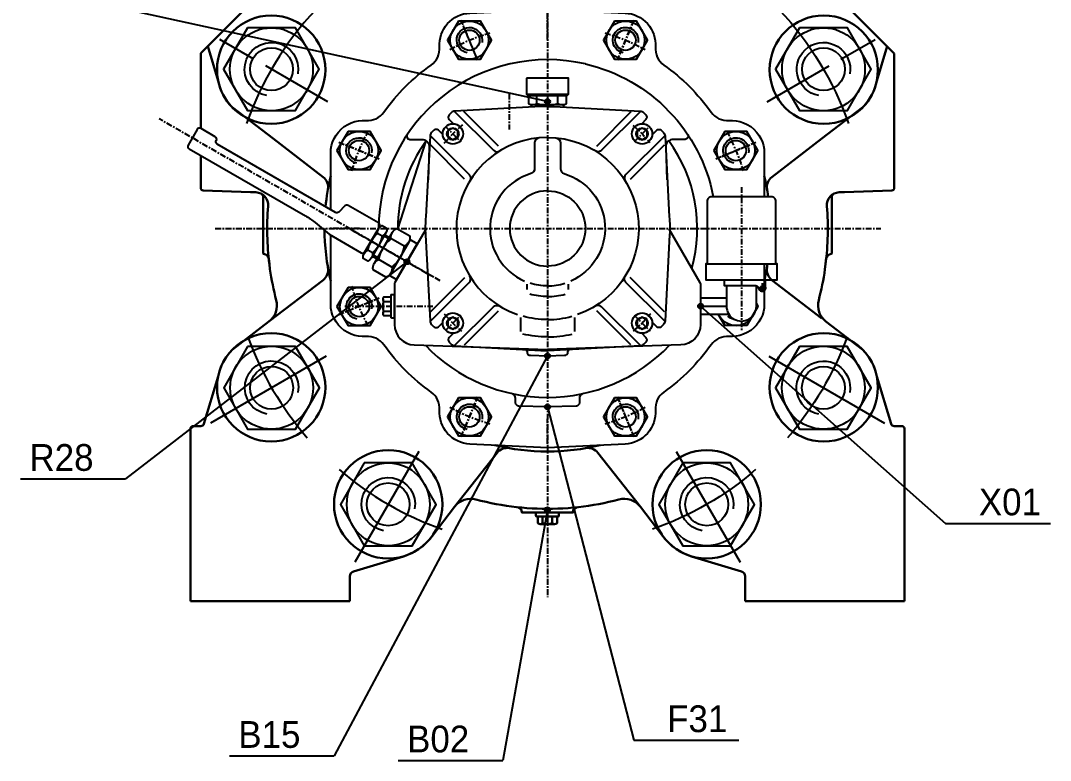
# Model space of a CAD drawing. Header units: millimetres. Extents: x 1235 to 3468, y -658 to 307.
# Drawn here: x 1538.1 to 1605.4, y -250.6 to -202.2 of the extents above; entities that cross this region are included whole.
import ezdxf
from ezdxf.enums import TextEntityAlignment as Align

# ---------------------------------------------------------------- set-up
doc = ezdxf.new("R2010")
doc.units = ezdxf.units.MM
for name, pattern in [('AM_ISO09W050', [22.5, 12, -1.5, 3, -1.5, 3, -1.5]), ('CENTRE', [1.125, 0.75, -0.125, 0.125, -0.125]), ('LDM', [0]), ('SOLID_MEDIUM', [0]), ('SOLID_THICK', [0]), ('SOLID_THIN', [0])]:
    doc.linetypes.add(name, pattern=pattern)
doc.layers.get('0').update_dxf_attribs({"color": 255, "lineweight": 30})
for name, color, linetype in [('11', 3, 'Continuous'), ('4', 7, 'Continuous'), ('810', 7, 'Continuous')]:
    doc.layers.add(name, color=color, linetype=linetype)
for name, color, linetype, lineweight in [('AM_0', 7, 'Continuous', 30), ('AM_5', 90, 'Continuous', 20), ('AM_7', 4, 'AM_ISO09W050', 25)]:
    doc.layers.add(name, color=color, linetype=linetype, lineweight=lineweight)
doc.styles.add('TDM', font='medtext', dxfattribs={"width": 0.975})

# ---------------------------------------------------------------- blocks, each defined once
blk = doc.blocks.new('MEDCLUMP_SET_10072_')
at = {"layer": '11', "color": 7, "linetype": 'SOLID_THICK'}
blk.add_lwpolyline([(696.07, 478.31, 0.414171), (696.56, 478.44), (698.45, 481.71, 0.414208), (698.32, 482.21), (694.35, 484.5, 0.339417), (693.92, 484.44), (693.12, 483.64, -0.339454), (692.69, 483.59), (677.25, 492.5, -0.41428), (677.11, 492.99), (677.12, 493, 0.414207), (676.99, 493.5), (675.12, 494.58, 0.414293), (674.63, 494.44), (673.45, 492.41, 0.414205), (673.58, 491.92), (688.76, 483.15, -0.042932), (690.03, 482.27), (691.86, 480.74)], format="xyb", close=True, dxfattribs=at)
blk = doc.blocks.new('MEDCLUMP_SET_10074_')
at = {"layer": '11', "color": 172, "linetype": 'CENTRE'}
blk.add_line((694.6, 481.44), (705.44, 475.18), dxfattribs=at)
at = {"layer": '11', "color": 7, "linetype": 'SOLID_THICK'}
for p, q in [((700.1, 480.97), (697.76, 476.92)), ((702.28, 479.71), (699.94, 475.66)), ((701.67, 479.19), (699.96, 480.17)), ((700.09, 476.45), (698.38, 477.44))]:
    blk.add_line(p, q, dxfattribs=at)
blk.add_lwpolyline([(702.42, 480.53, -0.366705), (701.67, 479.19, -0.188267), (700.09, 476.45, -0.366731), (699.3, 475.13), (697.62, 476.1, -0.36672), (698.38, 477.44, -0.17381), (699.96, 480.17, -0.366721), (700.74, 481.5)], format="xyb", close=True, dxfattribs=at)
blk.add_lwpolyline([(699.71, 475.37), (700.7, 474.8), (703.4, 479.48), (702.41, 480.05)], dxfattribs=at)
blk = doc.blocks.new('MEDCLUMP_SET_10082_')
at = {"layer": '11', "color": 172, "linetype": 'CENTRE'}
blk.add_line((706.38, 474.64), (669.66, 495.84), dxfattribs=at)
at = {"layer": '11', "color": 7, "linetype": 'SOLID_THICK'}
for p, q in [((698.31, 481.46), (696.44, 478.22)), ((699.29, 480.9), (697.42, 477.66)), ((698.8, 480.48), (698.19, 480.83)), ((699.16, 480.68), (699.74, 480.35)), ((697.53, 478.29), (696.93, 478.64)), ((697.54, 477.87), (698.12, 477.54))]:
    blk.add_line(p, q, dxfattribs=at)
at = {"layer": '11', "color": 172, "linetype": 'SOLID_THIN'}
for p, q in [((699.07, 480.52), (699.65, 480.19)), ((697.63, 478.03), (698.21, 477.7))]:
    blk.add_line(p, q, dxfattribs=at)
at = {"layer": '11', "color": 7, "linetype": 'SOLID_THICK'}
blk.add_lwpolyline([(699.4, 481.55, -0.366724), (698.8, 480.48, -0.173811), (697.53, 478.29, -0.366729), (696.91, 477.23), (696.33, 477.57, -0.366738), (696.93, 478.64, -0.173809), (698.19, 480.83, -0.366703), (698.82, 481.89)], format="xyb", close=True, dxfattribs=at)
blk = doc.blocks.new('MEDCLUMP_S2T_10071_')
for name in ['MEDCLUMP_SET_10082_', 'MEDCLUMP_SET_10072_', 'MEDCLUMP_SET_10074_']:
    blk.add_blockref(name, (0, 0))
blk = doc.blocks.new('MEDCLUMP_SET_10096_')
at = {"layer": '11', "color": 172, "linetype": 'CENTRE'}
for p, q in [((720.42, 506.23), (720.42, 509.68)), ((711.01, 504.19), (709.44, 508)), ((729.87, 504.3), (731.45, 508.13)), ((697.57, 490.95), (694.02, 492.42)), ((743.2, 490.92), (746.93, 492.46)), ((695.84, 481.49), (691.8, 481.49)), ((697.57, 472.02), (693.92, 470.51)), ((710.95, 458.64), (709.46, 455.03)), ((729.87, 458.68), (731.44, 454.88)), ((720.42, 453.34), (720.42, 456.61))]:
    blk.add_line(p, q, dxfattribs=at)
blk = doc.blocks.new('MEDCLUMP_SET_10107_')
at = {"layer": '11', "color": 172, "linetype": 'CENTRE'}
for p, q in [((720.43, 557.15), (720.42, 433.26)), ((714.43, 531.43), (726.4, 531.43))]:
    blk.add_line(p, q, dxfattribs=at)
at = {"layer": '11', "color": 172, "linetype": 'CENTRE', "flags": 128}
blk.add_lwpolyline([(676.99, 481.49), (764.01, 481.49)], dxfattribs=at)
blk = doc.blocks.new('MEDCLUMP_SET_10111_')
at = {"layer": '11', "color": 7, "linetype": 'SOLID_THICK'}
for points in [[(725.37, 503.01, 0.481787), (698.34, 481.51)], [(725.37, 503.01, -0.296981), (742.09, 485.65)]]:
    blk.add_lwpolyline(points, format="xyb", dxfattribs=at)
at = {"layer": '11', "color": 172, "linetype": 'SOLID_THIN'}
blk.add_lwpolyline([(744.77, 469.64, -0.143277), (743.98, 470.02)], format="xyb", dxfattribs=at)
at = {"layer": '810', "color": 172, "linetype": 'CENTRE'}
for p, q in [((711.3, 503.51), (709.13, 508.74)), ((731.71, 508.74), (729.54, 503.51)), ((707.03, 494.88), (709.09, 492.82)), ((731.81, 492.88), (733.85, 494.92)), ((693.16, 492.78), (698.4, 490.61)), ((742.44, 490.61), (747.67, 492.78)), ((698.4, 472.37), (693.16, 470.2)), ((707.07, 468.14), (709.07, 470.14)), ((731.74, 470.16), (733.84, 468.06)), ((709.13, 454.23), (711.3, 459.47)), ((729.54, 459.47), (731.71, 454.23))]:
    blk.add_line(p, q, dxfattribs=at)
at = {"layer": '810', "color": 7, "linetype": 'SOLID_THICK'}
for points in [[(692.09, 483.88), (692.09, 491.44), (692.11, 491.88), (692.19, 492.34), (692.32, 492.8), (692.51, 493.26), (692.77, 493.7), (693.08, 494.11), (693.44, 494.49), (693.85, 494.81), (694.3, 495.09), (694.77, 495.31), (695.25, 495.47), (695.73, 495.57), (696.2, 495.61), (696.66, 495.61, 0.263015), (699.04, 496.72, -0.083519), (705.2, 502.87, 0.260662), (706.31, 505.23, -0.420082), (710.27, 509.67), (720.42, 510.15), (730.57, 509.67, -0.420083), (734.53, 505.23, 0.260641), (735.64, 502.87, -0.08352), (741.8, 496.72, 0.262995), (744.18, 495.61), (744.63, 495.61), (745.11, 495.57), (745.59, 495.47), (746.07, 495.31), (746.54, 495.09), (746.99, 494.81), (747.39, 494.49), (747.76, 494.11), (748.07, 493.7), (748.32, 493.26), (748.52, 492.8), (748.65, 492.34), (748.73, 491.88), (748.75, 491.44), (748.75, 485.65)], [(702.09, 493.8, 0.600271), (702.44, 493.15), (703.96, 493.15, -0.424463), (704.96, 492.12), (704.81, 487.86)], [(738.75, 493.8, -0.600271), (738.4, 493.15), (736.88, 493.15, 0.424481), (735.88, 492.12), (736.03, 487.86)], [(739.29, 476.27, 0.227741), (736.29, 492.96)], [(704.54, 481.45), (700.48, 474.42, 0.131763), (700.42, 474.21), (700.42, 468.93, 0.404027), (702.99, 466.26), (720.42, 465.65)], [(736.3, 481.45), (740.36, 474.42, -0.13149), (740.42, 474.21), (740.42, 468.93, -0.404027), (737.85, 466.26), (720.42, 465.65)], [(720.42, 452.82), (710.27, 453.3, -0.420082), (706.31, 457.75, 0.260656), (705.2, 460.1, -0.08352), (699.04, 466.26, 0.263023), (696.66, 467.37), (696.2, 467.36), (695.73, 467.41), (695.25, 467.51), (694.77, 467.67), (694.3, 467.88), (693.85, 468.16), (693.44, 468.49), (693.08, 468.86), (692.77, 469.28), (692.51, 469.72), (692.32, 470.17), (692.19, 470.64), (692.11, 471.09), (692.09, 471.54), (692.09, 480.56)], [(748.75, 476.88), (748.75, 471.54), (748.73, 471.09), (748.65, 470.64), (748.52, 470.17), (748.32, 469.72), (748.07, 469.28), (747.76, 468.86), (747.39, 468.49), (746.99, 468.16), (746.54, 467.88), (746.07, 467.67), (745.59, 467.51), (745.11, 467.41), (744.63, 467.36), (744.18, 467.37, 0.263026), (741.8, 466.26, -0.083518), (735.64, 460.1, 0.260637), (734.53, 457.75, -0.420083), (730.57, 453.3), (720.42, 452.82)], [(704.47, 466.21, 0.204498), (720.42, 459.4, 0.204498), (736.37, 466.21)], [(717.06, 465.77), (717.34, 465.76, -0.414214), (717.75, 465.34, 0.439221), (718.18, 464.9), (720.42, 464.82), (722.66, 464.9, 0.439226), (723.09, 465.34, -0.414214), (723.5, 465.76), (723.78, 465.77)], [(725.11, 459.91, 0.352802), (724.59, 459.26), (724.59, 458.69, -0.395747), (724.2, 458.27), (720.42, 458.15), (716.64, 458.27, -0.395754), (716.25, 458.69), (716.25, 459.26, 0.352802), (715.73, 459.91)]]:
    blk.add_lwpolyline(points, format="xyb", dxfattribs=at)
at = {"layer": '810', "color": 172, "linetype": 'CENTRE', "flags": 128}
for points in [[(707.66, 504.9, -0.0532), (712.89, 507.07)], [(727.95, 507.07, -0.0532), (733.18, 504.9)], [(694.84, 489.02, -0.0532), (697, 494.25)], [(706.93, 492.64, -0.048859), (709.36, 495.05)], [(731.57, 494.98, -0.045472), (733.82, 492.74)], [(743.83, 494.25, -0.0532), (746, 489.02)], [(697, 468.73, -0.0532), (694.84, 473.95)], [(706.93, 470.34, 0.045933), (709.19, 468.06)], [(731.67, 468.08, 0.046245), (733.94, 470.38)], [(712.89, 455.91, -0.0532), (707.66, 458.07)], [(733.18, 458.07, -0.053201), (727.95, 455.91)]]:
    blk.add_lwpolyline(points, format="xyb", dxfattribs=at)
at = {"layer": '810', "color": 7, "linetype": 'SOLID_THICK'}
blk.add_lwpolyline([(704.55, 492.96, 0.159035), (700.84, 481.39)], format="xyb", close=True, dxfattribs=at)
blk = doc.blocks.new('MEDCLUMP_SET_10147_')
at = {"layer": '11', "color": 172, "linetype": 'CENTRE'}
blk.add_line((715.42, 499.13), (715.42, 494.45), dxfattribs=at)
at = {"layer": '810', "color": 172, "linetype": 'SOLID_THIN'}
for p, q in [((714, 492.26), (709.47, 496.79)), ((709.58, 487.95), (705.11, 492.42)), ((705.14, 470.58), (709.63, 475.07)), ((709.56, 466.28), (714, 470.72))]:
    blk.add_line(p, q, dxfattribs=at)
at = {"layer": '810', "color": 7, "linetype": 'SOLID_THICK'}
for p, q in [((717.74, 474.22), (717.74, 473.49)), ((716.91, 469.84), (716.91, 468.02))]:
    blk.add_line(p, q, dxfattribs=at)
for points in [[(720.41, 497.45, 0.013088), (719.57, 497.43), (708.31, 496.84, 0.18543), (707.87, 496.65), (707.56, 496.34, 0.414167), (707.56, 495.75), (708.12, 495.19)], [(708.24, 496.84), (713.35, 491.73, 0.347211), (714.17, 491.63)], [(706.72, 493.77), (706.15, 494.33, 0.414219), (705.56, 494.33), (705.25, 494.03, 0.185561), (705.06, 493.59), (704.51, 483.03, 0.03484), (704.47, 480.65), (705.06, 469.39, 0.185347), (705.25, 468.95), (705.56, 468.64, 0.414224), (706.15, 468.64), (706.72, 469.21)], [(705.06, 493.65), (710.17, 488.55, -0.347205), (710.26, 487.72)], [(720.41, 493.39, 0.845759), (716.51, 470.24)], [(719.35, 493.35, 0.388349), (718.74, 492.68), (718.74, 489.31, -0.331699), (718.26, 488.67)], [(718.26, 488.67, 0.698434), (717.4, 474.62)], [(720.41, 486.41, 1), (720.41, 476.57)], [(705.06, 469.32), (710.17, 474.43, 0.347194), (710.26, 475.25)], [(708.24, 466.14), (713.35, 471.25, -0.347189), (714.17, 471.34)], [(708.12, 467.78), (707.56, 467.23, 0.414153), (707.56, 466.64), (707.87, 466.33, 0.185421), (708.31, 466.14), (719.57, 465.55, 0.01309), (720.41, 465.52)]]:
    blk.add_lwpolyline(points, format="xyb", dxfattribs=at)
at = {"layer": '810', "color": 172, "linetype": 'SOLID_THIN'}
for points in [[(720.43, 473.99, -0.07704), (718.16, 474.33)], [(720.43, 472.59, -0.066139), (718.11, 472.89)], [(720.41, 469.58, -0.06752), (717.24, 470.01)], [(720.41, 467.31, -0.056917), (717.21, 467.68)]]:
    blk.add_lwpolyline(points, format="xyb", dxfattribs=at)
blk = doc.blocks.new('MEDCLUMP_SET_10170_')
at = {"layer": '810', "color": 172, "linetype": 'SOLID_THIN'}
for p, q in [((726.86, 492.26), (731.38, 496.79)), ((731.27, 487.95), (735.74, 492.42)), ((735.71, 470.58), (731.22, 475.07)), ((731.3, 466.28), (726.86, 470.72))]:
    blk.add_line(p, q, dxfattribs=at)
at = {"layer": '810', "color": 7, "linetype": 'SOLID_THICK'}
for p, q in [((723.11, 474.22), (723.11, 473.49)), ((723.95, 469.84), (723.95, 468.02))]:
    blk.add_line(p, q, dxfattribs=at)
for points in [[(720.45, 497.45, -0.013088), (721.28, 497.43), (732.55, 496.84, -0.185351), (732.98, 496.65), (733.29, 496.34, -0.414121), (733.29, 495.75), (732.74, 495.19)], [(732.61, 496.84), (727.5, 491.73, -0.347208), (726.68, 491.63)], [(734.12, 493.75), (734.71, 494.33, -0.414189), (735.29, 494.33), (735.6, 494.03, -0.18541), (735.8, 493.59), (736.34, 483.03, -0.03484), (736.39, 480.65), (735.8, 469.39, -0.185217), (735.6, 468.95), (735.29, 468.64, -0.414193), (734.71, 468.64), (734.12, 469.22)], [(720.45, 493.39, -0.845751), (724.34, 470.24)], [(721.5, 493.35, -0.388349), (722.11, 492.68), (722.11, 489.31, 0.331699), (722.59, 488.67)], [(735.79, 493.65), (730.68, 488.55, 0.347174), (730.59, 487.72)], [(722.59, 488.67, -0.698434), (723.46, 474.62)], [(720.45, 486.41, -1), (720.45, 476.57)], [(735.79, 469.32), (730.68, 474.43, -0.347189), (730.59, 475.25)], [(732.61, 466.14), (727.5, 471.25, 0.347171), (726.68, 471.34)], [(732.74, 467.78), (733.29, 467.23, -0.414289), (733.29, 466.64), (732.98, 466.33, -0.185344), (732.55, 466.14), (721.28, 465.55, -0.01309), (720.45, 465.52)]]:
    blk.add_lwpolyline(points, format="xyb", dxfattribs=at)
at = {"layer": '810', "color": 172, "linetype": 'SOLID_THIN'}
for points in [[(720.42, 473.99, 0.07704), (722.7, 474.33)], [(720.42, 472.59, 0.066139), (722.74, 472.89)], [(720.45, 469.58, 0.06752), (723.62, 470.01)], [(720.45, 467.31, 0.056916), (723.64, 467.68)]]:
    blk.add_lwpolyline(points, format="xyb", dxfattribs=at)
blk = doc.blocks.new('MEDCLUMP_SET_10192_')
at = {"layer": '11', "color": 7, "linetype": 'SOLID_THICK'}
blk.add_lwpolyline([(708.05, 494.63), (707.38, 494.25), (707.38, 493.48), (708.05, 493.09), (708.71, 493.48), (708.71, 494.25)], close=True, dxfattribs=at)
for radius in [1.33, 0.77]:
    blk.add_circle((708.05, 493.86), radius, dxfattribs=at)
blk = doc.blocks.new('MEDCLUMP_SET_10196_')
at = {"layer": '11', "color": 7, "linetype": 'SOLID_THICK'}
blk.add_lwpolyline([(732.79, 494.63), (732.13, 494.25), (732.13, 493.48), (732.79, 493.09), (733.46, 493.48), (733.46, 494.25)], close=True, dxfattribs=at)
for radius in [1.33, 0.77]:
    blk.add_circle((732.79, 493.86), radius, dxfattribs=at)
blk = doc.blocks.new('MEDCLUMP_SET_10200_')
at = {"layer": '11', "color": 7, "linetype": 'SOLID_THICK'}
blk.add_lwpolyline([(732.79, 469.88), (732.13, 469.5), (732.13, 468.73), (732.79, 468.34), (733.46, 468.73), (733.46, 469.5)], close=True, dxfattribs=at)
for radius in [1.33, 0.77]:
    blk.add_circle((732.79, 469.11), radius, dxfattribs=at)
blk = doc.blocks.new('MEDCLUMP_SET_10204_')
at = {"layer": '11', "color": 7, "linetype": 'SOLID_THICK'}
blk.add_lwpolyline([(708.05, 469.88), (707.38, 469.5), (707.38, 468.73), (708.05, 468.34), (708.71, 468.73), (708.71, 469.5)], close=True, dxfattribs=at)
for radius in [1.33, 0.77]:
    blk.add_circle((708.05, 469.11), radius, dxfattribs=at)
blk = doc.blocks.new('MEDCLUMP_SET_10208_')
at = {"layer": '11', "color": 7, "linetype": 'SOLID_THICK'}
blk.add_lwpolyline([(694.34, 494.19), (692.9, 491.69), (694.34, 489.19), (697.23, 489.19), (698.67, 491.69), (697.23, 494.19)], close=True, dxfattribs=at)
at = {"layer": '11', "color": 172, "linetype": 'SOLID_THIN'}
blk.add_lwpolyline([(695.49, 490.05, -2.414188), (697.42, 491.4)], format="xyb", dxfattribs=at)
at = {"layer": '11', "color": 7, "linetype": 'SOLID_THICK'}
for radius in [2.5, 1.33]:
    blk.add_circle((695.78, 491.69), radius, dxfattribs=at)
blk = doc.blocks.new('MEDCLUMP_SET_10213_')
at = {"layer": '11', "color": 7, "linetype": 'SOLID_THICK'}
blk.add_lwpolyline([(729.18, 508.62), (727.74, 506.12), (729.18, 503.62), (732.07, 503.62), (733.51, 506.12), (732.07, 508.62)], close=True, dxfattribs=at)
at = {"layer": '11', "color": 172, "linetype": 'SOLID_THIN'}
blk.add_lwpolyline([(730.33, 504.48, -2.414275), (732.27, 505.83)], format="xyb", dxfattribs=at)
at = {"layer": '11', "color": 7, "linetype": 'SOLID_THICK'}
for radius in [2.5, 1.33]:
    blk.add_circle((730.62, 506.12), radius, dxfattribs=at)
blk = doc.blocks.new('MEDCLUMP_SET_10218_')
at = {"layer": '11', "color": 7, "linetype": 'SOLID_THICK'}
blk.add_lwpolyline([(743.61, 494.19), (742.17, 491.69), (743.61, 489.19), (746.5, 489.19), (747.94, 491.69), (746.5, 494.19)], close=True, dxfattribs=at)
at = {"layer": '11', "color": 172, "linetype": 'SOLID_THIN'}
blk.add_lwpolyline([(744.77, 490.05, -2.414239), (746.7, 491.4)], format="xyb", dxfattribs=at)
at = {"layer": '11', "color": 7, "linetype": 'SOLID_THICK'}
for radius in [2.5, 1.33]:
    blk.add_circle((745.05, 491.69), radius, dxfattribs=at)
blk = doc.blocks.new('MEDCLUMP_SET_10223_')
at = {"layer": '11', "color": 7, "linetype": 'SOLID_THICK'}
blk.add_lwpolyline([(747.73, 471.66), (747.94, 471.28), (746.5, 468.78), (743.61, 468.78), (742.75, 470.28)], dxfattribs=at)
blk.add_lwpolyline([(747.39, 470.32, -0.6607), (742.77, 470.28)], format="xyb", dxfattribs=at)
blk = doc.blocks.new('MEDCLUMP_SET_10226_')
at = {"layer": '11', "color": 7, "linetype": 'SOLID_THICK'}
blk.add_lwpolyline([(729.18, 459.35), (727.74, 456.85), (729.18, 454.35), (732.07, 454.35), (733.51, 456.85), (732.07, 459.35)], close=True, dxfattribs=at)
at = {"layer": '11', "color": 172, "linetype": 'SOLID_THIN'}
blk.add_lwpolyline([(730.33, 455.21, -2.414188), (732.27, 456.56)], format="xyb", dxfattribs=at)
at = {"layer": '11', "color": 7, "linetype": 'SOLID_THICK'}
for radius in [2.5, 1.33]:
    blk.add_circle((730.62, 456.85), radius, dxfattribs=at)
blk = doc.blocks.new('MEDCLUMP_SET_10231_')
at = {"layer": '11', "color": 7, "linetype": 'SOLID_THICK'}
blk.add_lwpolyline([(708.77, 459.35), (707.33, 456.85), (708.77, 454.35), (711.66, 454.35), (713.1, 456.85), (711.66, 459.35)], close=True, dxfattribs=at)
at = {"layer": '11', "color": 172, "linetype": 'SOLID_THIN'}
blk.add_lwpolyline([(709.93, 455.21, -2.414275), (711.86, 456.56)], format="xyb", dxfattribs=at)
at = {"layer": '11', "color": 7, "linetype": 'SOLID_THICK'}
for radius in [2.5, 1.33]:
    blk.add_circle((710.21, 456.85), radius, dxfattribs=at)
blk = doc.blocks.new('MEDCLUMP_SET_10236_')
at = {"layer": '11', "color": 7, "linetype": 'SOLID_THICK'}
blk.add_lwpolyline([(694.34, 473.78), (692.9, 471.28), (694.34, 468.78), (697.23, 468.78), (698.67, 471.28), (697.23, 473.78)], close=True, dxfattribs=at)
at = {"layer": '11', "color": 172, "linetype": 'SOLID_THIN'}
blk.add_lwpolyline([(695.5, 469.64, -2.414214), (697.43, 470.99)], format="xyb", dxfattribs=at)
at = {"layer": '11', "color": 7, "linetype": 'SOLID_THICK'}
for radius in [2.5, 1.33]:
    blk.add_circle((695.79, 471.28), radius, dxfattribs=at)
blk = doc.blocks.new('MEDCLUMP_SET_10241_')
at = {"layer": '11', "color": 7, "linetype": 'SOLID_THICK'}
blk.add_lwpolyline([(708.77, 508.62), (707.33, 506.12), (708.77, 503.62), (711.66, 503.62), (713.1, 506.12), (711.66, 508.62)], close=True, dxfattribs=at)
at = {"layer": '11', "color": 172, "linetype": 'SOLID_THIN'}
blk.add_lwpolyline([(709.93, 504.48, -2.414188), (711.86, 505.83)], format="xyb", dxfattribs=at)
at = {"layer": '11', "color": 7, "linetype": 'SOLID_THICK'}
for radius in [2.5, 1.33]:
    blk.add_circle((710.21, 506.12), radius, dxfattribs=at)
blk = doc.blocks.new('MEDCLUMP_SET_10256_')
at = {"layer": '11', "color": 7, "linetype": 'SOLID_THICK'}
blk.add_lwpolyline([(753.38, 507.74), (750.25, 502.32), (753.38, 496.91), (759.63, 496.91), (762.76, 502.32), (759.63, 507.74)], close=True, dxfattribs=at)
at = {"layer": '11', "color": 172, "linetype": 'SOLID_THIN'}
blk.add_lwpolyline([(755.9, 498.88, -2.41424), (759.95, 501.72)], format="xyb", dxfattribs=at)
at = {"layer": '11', "color": 7, "linetype": 'SOLID_THICK'}
for radius in [5.42, 2.8]:
    blk.add_circle((756.51, 502.32), radius, dxfattribs=at)
blk = doc.blocks.new('MEDCLUMP_SET_10261_')
at = {"layer": '11', "color": 7, "linetype": 'SOLID_THICK'}
blk.add_lwpolyline([(753.36, 466.07), (750.23, 460.66), (753.36, 455.24), (759.61, 455.24), (762.74, 460.66), (759.61, 466.07)], close=True, dxfattribs=at)
at = {"layer": '11', "color": 172, "linetype": 'SOLID_THIN'}
blk.add_lwpolyline([(755.88, 457.21, -2.414216), (759.93, 460.05)], format="xyb", dxfattribs=at)
at = {"layer": '11', "color": 7, "linetype": 'SOLID_THICK'}
for radius in [5.42, 2.8]:
    blk.add_circle((756.49, 460.66), radius, dxfattribs=at)
blk = doc.blocks.new('MEDCLUMP_SET_10266_')
at = {"layer": '11', "color": 7, "linetype": 'SOLID_THICK'}
blk.add_lwpolyline([(738.11, 450.82), (734.99, 445.41), (738.11, 439.99), (744.37, 439.99), (747.5, 445.41), (744.37, 450.82)], close=True, dxfattribs=at)
at = {"layer": '11', "color": 172, "linetype": 'SOLID_THIN'}
blk.add_lwpolyline([(740.63, 441.96, -2.414211), (744.69, 444.8)], format="xyb", dxfattribs=at)
at = {"layer": '11', "color": 7, "linetype": 'SOLID_THICK'}
for radius in [5.42, 2.8]:
    blk.add_circle((741.24, 445.41), radius, dxfattribs=at)
blk = doc.blocks.new('MEDCLUMP_SET_10271_')
at = {"layer": '11', "color": 7, "linetype": 'SOLID_THICK'}
blk.add_lwpolyline([(696.47, 450.82), (693.34, 445.41), (696.47, 439.99), (702.73, 439.99), (705.85, 445.41), (702.73, 450.82)], close=True, dxfattribs=at)
at = {"layer": '11', "color": 172, "linetype": 'SOLID_THIN'}
blk.add_lwpolyline([(698.99, 441.96, -2.414199), (703.05, 444.8)], format="xyb", dxfattribs=at)
at = {"layer": '11', "color": 7, "linetype": 'SOLID_THICK'}
for radius in [5.42, 2.8]:
    blk.add_circle((699.6, 445.41), radius, dxfattribs=at)
blk = doc.blocks.new('MEDCLUMP_SET_10276_')
at = {"layer": '11', "color": 7, "linetype": 'SOLID_THICK'}
blk.add_lwpolyline([(681.22, 466.07), (678.1, 460.66), (681.22, 455.24), (687.48, 455.24), (690.6, 460.66), (687.48, 466.07)], close=True, dxfattribs=at)
at = {"layer": '11', "color": 172, "linetype": 'SOLID_THIN'}
blk.add_lwpolyline([(683.74, 457.21, -2.414211), (687.8, 460.05)], format="xyb", dxfattribs=at)
at = {"layer": '11', "color": 7, "linetype": 'SOLID_THICK'}
for radius in [5.42, 2.8]:
    blk.add_circle((684.35, 460.66), radius, dxfattribs=at)
blk = doc.blocks.new('MEDCLUMP_SET_10281_')
at = {"layer": '11', "color": 7, "linetype": 'SOLID_THICK'}
blk.add_lwpolyline([(681.21, 507.74), (678.08, 502.32), (681.21, 496.91), (687.46, 496.91), (690.59, 502.32), (687.46, 507.74)], close=True, dxfattribs=at)
at = {"layer": '11', "color": 172, "linetype": 'SOLID_THIN'}
blk.add_lwpolyline([(683.72, 498.88, -2.414199), (687.78, 501.72)], format="xyb", dxfattribs=at)
at = {"layer": '11', "color": 7, "linetype": 'SOLID_THICK'}
for radius in [5.42, 2.8]:
    blk.add_circle((684.33, 502.32), radius, dxfattribs=at)
blk = doc.blocks.new('MEDCLUMP_SET_10287_')
at = {"layer": '11', "color": 172, "linetype": 'CENTRE'}
blk.add_line((693.92, 471.32), (705.42, 471.32), dxfattribs=at)
at = {"layer": '11', "color": 7, "linetype": 'SOLID_THICK'}
for p, q in [((698.92, 472.26), (698.92, 470.38)), ((699.03, 471.95), (699.92, 471.95)), ((699.03, 470.69), (699.92, 470.69))]:
    blk.add_line(p, q, dxfattribs=at)
blk.add_lwpolyline([(700.42, 472.82), (700.01, 472.82, 0.414214), (699.92, 472.73), (699.92, 469.91, 0.414214), (700.01, 469.82), (700.42, 469.82)], format="xyb", close=True, dxfattribs=at)
blk.add_lwpolyline([(699.92, 470.07), (699.03, 470.07, -0.364197), (699.03, 470.69, -0.173823), (699.03, 471.95, -0.364197), (699.03, 472.57), (699.92, 472.57)], format="xyb", dxfattribs=at)
blk = doc.blocks.new('MEDCLUMP_S2T_10286_')
blk.add_blockref('MEDCLUMP_SET_10287_', (0, 0))
blk = doc.blocks.new('MEDCLUMP_SET_10294_')
at = {"layer": '11', "color": 172, "linetype": 'CENTRE'}
blk.add_line((745.78, 486.89), (745.78, 468.11), dxfattribs=at)
at = {"layer": '11', "color": 7, "linetype": 'SOLID_THICK'}
blk.add_line((741.28, 476.88), (750.28, 476.88), dxfattribs=at)
at = {"layer": '11', "color": 172, "linetype": 'SOLID_THIN'}
for p, q in [((748.48, 474.34), (748.48, 473.17)), ((748.12, 473.73), (749.04, 473.73))]:
    blk.add_line(p, q, dxfattribs=at)
at = {"layer": '11', "color": 7, "linetype": 'SOLID_THICK'}
for points in [[(745.78, 485.65), (741.88, 485.65, 0.414214), (741.28, 485.05), (741.28, 476.88), (741.13, 476.88), (741.13, 474.78), (750.43, 474.78), (750.43, 476.88), (750.28, 476.88), (750.28, 485.05, 0.414214), (749.68, 485.65), (745.78, 485.65)], [(743.53, 474.78), (743.53, 474.03), (747.55, 474.03, -0.270973), (747.94, 473.8), (748.15, 473.42, 0.674806), (748.93, 473.73), (748.93, 474.78)], [(743.83, 474.03), (743.83, 471.33, 1.002178), (747.73, 471.33), (747.73, 473.99)]]:
    blk.add_lwpolyline(points, format="xyb", dxfattribs=at)
for points in [[(740.38, 471.33), (743.83, 471.33)], [(743.83, 472.38), (740.43, 472.38), (740.43, 470.28), (744.13, 470.28)]]:
    blk.add_lwpolyline(points, dxfattribs=at)
blk.add_circle((748.48, 473.73), 0.225, dxfattribs=at)
blk = doc.blocks.new('MEDCLUMP_SET_10306_')
at = {"layer": '11', "color": 92, "linetype": 'SOLID_MEDIUM'}
blk.add_line((717.67, 499.04), (723.17, 499.04), dxfattribs=at)
at = {"layer": '11', "color": 7, "linetype": 'SOLID_THICK'}
for p, q in [((717.92, 498.87), (722.92, 498.87)), ((719.04, 497.82), (719.04, 498.87)), ((721.79, 497.82), (721.79, 498.87))]:
    blk.add_line(p, q, dxfattribs=at)
blk.add_lwpolyline([(717.67, 501.15), (717.67, 499.04), (717.84, 498.87), (717.92, 498.87), (717.92, 497.82, 0.267943), (719.04, 497.82, 0.119541), (721.79, 497.82, 0.267947), (722.92, 497.82), (722.92, 498.87), (723, 498.87), (723.17, 499.04), (723.17, 501.15), (717.67, 501.15)], format="xyb", dxfattribs=at)
for points in [[(718.27, 497.67), (718.27, 497.36)], [(722.57, 497.36), (722.57, 497.67), (718.27, 497.67)]]:
    blk.add_lwpolyline(points, dxfattribs=at)
blk = doc.blocks.new('MEDCLUMP_S2T_10305_')
blk.add_blockref('MEDCLUMP_SET_10306_', (0, 0))
blk = doc.blocks.new('MEDCLUMP_SET_10578_')
at = {"layer": '11', "color": 7, "linetype": 'SOLID_THICK'}
blk.add_lwpolyline([(696.07, 478.31, 0.414171), (696.56, 478.44), (698.45, 481.71, 0.414208), (698.32, 482.21), (694.35, 484.5, 0.339417), (693.92, 484.44), (693.12, 483.64, -0.339454), (692.69, 483.59), (677.25, 492.5, -0.41428), (677.11, 492.99), (677.12, 493, 0.414207), (676.99, 493.5), (675.12, 494.58, 0.414293), (674.63, 494.44), (673.45, 492.41, 0.414205), (673.58, 491.92), (688.76, 483.15, -0.042932), (690.03, 482.27), (691.86, 480.74)], format="xyb", close=True, dxfattribs=at)
blk = doc.blocks.new('MEDCLUMP_SET_10580_')
at = {"layer": '11', "color": 172, "linetype": 'CENTRE'}
blk.add_line((694.6, 481.44), (705.44, 475.18), dxfattribs=at)
at = {"layer": '11', "color": 7, "linetype": 'SOLID_THICK'}
for p, q in [((700.1, 480.97), (697.76, 476.92)), ((702.28, 479.71), (699.94, 475.66)), ((701.67, 479.19), (699.96, 480.17)), ((700.09, 476.45), (698.38, 477.44))]:
    blk.add_line(p, q, dxfattribs=at)
blk.add_lwpolyline([(702.42, 480.53, -0.366705), (701.67, 479.19, -0.188267), (700.09, 476.45, -0.366731), (699.3, 475.13), (697.62, 476.1, -0.36672), (698.38, 477.44, -0.17381), (699.96, 480.17, -0.366721), (700.74, 481.5)], format="xyb", close=True, dxfattribs=at)
blk.add_lwpolyline([(699.71, 475.37), (700.7, 474.8), (703.4, 479.48), (702.41, 480.05)], dxfattribs=at)
blk = doc.blocks.new('MEDCLUMP_SET_10588_')
at = {"layer": '11', "color": 172, "linetype": 'CENTRE'}
blk.add_line((706.38, 474.64), (669.66, 495.84), dxfattribs=at)
at = {"layer": '11', "color": 7, "linetype": 'SOLID_THICK'}
for p, q in [((698.31, 481.46), (696.44, 478.22)), ((699.29, 480.9), (697.42, 477.66)), ((698.8, 480.48), (698.19, 480.83)), ((699.16, 480.68), (699.74, 480.35)), ((697.53, 478.29), (696.93, 478.64)), ((697.54, 477.87), (698.12, 477.54))]:
    blk.add_line(p, q, dxfattribs=at)
at = {"layer": '11', "color": 172, "linetype": 'SOLID_THIN'}
for p, q in [((699.07, 480.52), (699.65, 480.19)), ((697.63, 478.03), (698.21, 477.7))]:
    blk.add_line(p, q, dxfattribs=at)
at = {"layer": '11', "color": 7, "linetype": 'SOLID_THICK'}
blk.add_lwpolyline([(699.4, 481.55, -0.366724), (698.8, 480.48, -0.173811), (697.53, 478.29, -0.366729), (696.91, 477.23), (696.33, 477.57, -0.366738), (696.93, 478.64, -0.173809), (698.19, 480.83, -0.366703), (698.82, 481.89)], format="xyb", close=True, dxfattribs=at)
blk = doc.blocks.new('MEDCLUMP_S2T_10577_')
for name in ['MEDCLUMP_SET_10588_', 'MEDCLUMP_SET_10578_', 'MEDCLUMP_SET_10580_']:
    blk.add_blockref(name, (0, 0))

msp = doc.modelspace()

# ---------------------------------------------------------------- hatches: boundary and pattern name
at = {"layer": 'AM_5'}
h = msp.add_hatch(dxfattribs=at)
h.set_pattern_fill('ANSI31', color=5, scale=0.005)
h.set_pattern_definition([(45, (49.104553, -450.906075), (-0.01122532015, 0.01122532015), [])])
h.paths.add_polyline_path([(1572.675, -207.457, 1), (1572.342, -207.457, 1)])
h = msp.add_hatch(dxfattribs=at)
h.set_pattern_fill('ANSI31', color=5, scale=0.005)
h.set_pattern_definition([(45, (39.918591, -461.386104), (-0.01122532015, 0.01122532015), [])])
h.paths.add_polyline_path([(1563.489, -217.937, 1), (1563.156, -217.937, 1)])
h = msp.add_hatch(dxfattribs=at)
h.set_pattern_fill('ANSI31', color=5, scale=0.005)
h.set_pattern_definition([(45, (59.109894, -464.293672), (-0.01122532015, 0.01122532015), [])])
h.paths.add_polyline_path([(1582.68, -220.845, 1), (1582.347, -220.845, 1)])
h = msp.add_hatch(dxfattribs=at)
h.set_pattern_fill('ANSI31', color=5, scale=0.005)
h.set_pattern_definition([(45, (49.103875, -467.547243), (-0.01122532015, 0.01122532015), [])])
h.paths.add_polyline_path([(1572.674, -224.098, 1), (1572.341, -224.098, 1)])
h = msp.add_hatch(dxfattribs=at)
h.set_pattern_fill('ANSI31', color=5, scale=0.005)
h.set_pattern_definition([(45, (49.103875, -470.88057), (-0.01122532015, 0.01122532015), [])])
h.paths.add_polyline_path([(1572.674, -227.431, 1), (1572.341, -227.431, 1)])
h = msp.add_hatch(dxfattribs=at)
h.set_pattern_fill('ANSI31', color=5, scale=0.005)
h.set_pattern_definition([(45, (49.102402, -477.60911), (-0.01122532015, 0.01122532015), [])])
h.paths.add_polyline_path([(1572.672, -234.16, 1), (1572.34, -234.16, 1)])

# ---------------------------------------------------------------- linework, layer by layer
at = {"layer": '4', "color": 172, "linetype": 'LDM'}
for p, q in [((1572.508, -207.457), (1544.651, -201.379)), ((1563.322, -217.937), (1544.912, -232.139)), ((1582.514, -220.845), (1598.538, -235.047)), ((1572.508, -224.098), (1558.563, -250.255)), ((1572.508, -227.431), (1578.159, -249.226)), ((1538.064, -232.139), (1543.324, -232.139)), ((1543.324, -232.139), (1544.912, -232.139)), ((1572.506, -234.16), (1569.597, -250.551)), ((1598.538, -235.047), (1600.125, -235.047)), ((1600.125, -235.047), (1605.386, -235.047)), ((1578.159, -249.226), (1579.747, -249.226)), ((1579.747, -249.226), (1585.007, -249.226)), ((1551.715, -250.255), (1556.976, -250.255)), ((1556.976, -250.255), (1558.563, -250.255)), ((1562.749, -250.551), (1568.009, -250.551)), ((1568.009, -250.551), (1569.597, -250.551))]:
    msp.add_line(p, q, dxfattribs=at)
for centre in [(1572.508, -207.457), (1563.322, -217.937), (1582.514, -220.845), (1572.508, -224.098), (1572.508, -227.431), (1572.506, -234.16)]:
    msp.add_circle(centre, 0.166, dxfattribs=at)
at = {"layer": 'AM_0', "color": 7, "linetype": 'SOLID_THICK'}
for p, q in [((1559.954, -194.183), (1549.837, -204.3)), ((1585.06, -194.183), (1595.182, -204.311)), ((1549.837, -205.279), (1549.837, -204.3)), ((1549.174, -240.14), (1549.174, -228.848)), ((1549.341, -228.681), (1549.591, -228.681)), ((1549.591, -228.681), (1549.591, -228.682)), ((1595.674, -228.681), (1595.424, -228.681)), ((1595.424, -228.681), (1595.424, -228.682)), ((1595.841, -240.14), (1595.841, -228.848)), ((1568.161, -233.573), (1567.834, -233.49)), ((1568.489, -233.65), (1568.161, -233.573)), ((1576.526, -233.65), (1576.855, -233.573)), ((1576.855, -233.573), (1577.181, -233.49)), ((1566.436, -233.968), (1564.962, -235.888)), ((1568.819, -233.722), (1568.489, -233.65)), ((1569.151, -233.787), (1568.819, -233.722)), ((1569.484, -233.846), (1569.151, -233.787)), ((1569.818, -233.899), (1569.484, -233.846)), ((1570.153, -233.945), (1569.818, -233.899)), ((1570.488, -233.986), (1570.153, -233.945)), ((1570.824, -234.02), (1570.488, -233.986)), ((1571.161, -234.048), (1570.824, -234.02)), ((1571.498, -234.07), (1571.161, -234.048)), ((1571.834, -234.086), (1571.498, -234.07)), ((1572.171, -234.095), (1571.834, -234.086)), ((1572.508, -234.098), (1572.171, -234.095)), ((1572.508, -234.098), (1572.844, -234.095)), ((1572.844, -234.095), (1573.181, -234.086)), ((1573.181, -234.086), (1573.518, -234.07)), ((1573.518, -234.07), (1573.855, -234.048)), ((1573.855, -234.048), (1574.191, -234.02)), ((1574.191, -234.02), (1574.527, -233.986)), ((1574.527, -233.986), (1574.863, -233.945)), ((1574.863, -233.945), (1575.198, -233.899)), ((1575.198, -233.899), (1575.532, -233.846)), ((1575.532, -233.846), (1575.864, -233.787)), ((1575.864, -233.787), (1576.196, -233.722)), ((1576.196, -233.722), (1576.526, -233.65)), ((1578.58, -233.968), (1580.053, -235.888)), ((1572.19, -235.043), (1572.19, -234.598)), ((1572.823, -235.043), (1572.823, -234.598)), ((1572.037, -235.098), (1572.975, -235.098)), ((1563.086, -237.207), (1559.828, -238.193)), ((1581.929, -237.207), (1585.188, -238.193)), ((1559.591, -238.512), (1559.591, -240.14)), ((1585.424, -238.512), (1585.424, -240.14)), ((1559.591, -240.14), (1549.174, -240.14)), ((1585.424, -240.14), (1595.841, -240.14))]:
    msp.add_line(p, q, dxfattribs=at)
for points in [[(1550.297, -203.84), (1550.978, -206.1, 0.140759), (1551.889, -207.83), (1554.567, -209.885)], [(1594.717, -203.846), (1594.037, -206.1, -0.140759), (1593.127, -207.83), (1590.448, -209.885)], [(1590.773, -214.308, -0.430797), (1591.574, -213.399), (1591.924, -213.387), (1595.013, -213.283, 0.40432), (1595.174, -213.116), (1595.182, -204.311)], [(1554.567, -209.885), (1557.84, -212.397, -0.283041), (1558.151, -213.213)], [(1590.448, -209.885), (1587.175, -212.397, 0.283026), (1586.864, -213.213)], [(1554.243, -214.308, 0.430798), (1553.442, -213.399), (1553.091, -213.387), (1550.002, -213.283, -0.404321), (1549.841, -213.116), (1549.839, -211.01)], [(1557.999, -214.37, -0.035387), (1558.341, -212.337)], [(1586.934, -213.683, 0.023519), (1586.674, -212.337)], [(1553.813, -213.516, -0.278183), (1553.924, -213.7), (1553.924, -217.389, 0.159288), (1553.954, -217.432, -0.380901), (1554.285, -217.727), (1554.329, -218.093), (1554.365, -218.428)], [(1591.202, -213.516, 0.278115), (1591.091, -213.7), (1591.091, -217.389, -0.159342), (1591.061, -217.432, 0.380845), (1590.73, -217.727), (1590.687, -218.093)], [(1554.365, -218.428), (1554.329, -218.093, -0.05176), (1554.243, -214.308)], [(1590.65, -218.428), (1590.687, -218.093, 0.051777), (1590.773, -214.308)], [(1557.932, -215.765, 0.059392), (1558.341, -219.193)], [(1586.9, -218.07, -0.019624), (1586.674, -219.193)], [(1554.365, -218.428, 0.028252), (1554.778, -220.455, -0.302197), (1554.301, -221.852), (1551.889, -223.703, 0.140755), (1550.978, -225.434), (1550.043, -228.535, -0.330713), (1549.843, -228.683), (1549.581, -228.683), (1549.581, -228.683)], [(1554.301, -221.852), (1557.84, -219.137, 0.283048), (1558.151, -218.32)], [(1590.448, -221.648), (1587.175, -219.137, -0.28302), (1586.864, -218.32)], [(1590.65, -218.428, -0.028277), (1590.237, -220.455, 0.302237), (1590.715, -221.852), (1593.127, -223.703, -0.14076), (1594.037, -225.434), (1594.973, -228.535, 0.330801), (1595.172, -228.683), (1595.434, -228.683), (1595.434, -228.683)], [(1566.436, -233.968), (1569.213, -230.435, -0.277612), (1570.016, -230.13)], [(1572.516, -230.348, -0.059797), (1569.065, -229.934)], [(1572.5, -230.348, 0.059798), (1575.951, -229.934)], [(1578.58, -233.968), (1575.802, -230.435, 0.277623), (1574.999, -230.13)], [(1572.508, -234.348), (1570.841, -234.348), (1570.841, -234.32, 0.382025), (1570.545, -233.989)], [(1572.508, -234.348), (1574.174, -234.348), (1574.174, -234.32, -0.382023), (1574.471, -233.989)], [(1573.132, -234.598), (1573.132, -235.043, -0.364161), (1572.823, -235.043, -0.173815), (1572.19, -235.043, -0.364174), (1571.881, -235.043), (1571.881, -234.598)]]:
    msp.add_lwpolyline(points, format="xyb", dxfattribs=at)
msp.add_lwpolyline([(1549.845, -209.24), (1549.837, -205.279)], dxfattribs=at)
msp.add_lwpolyline([(1571.756, -234.348), (1571.756, -234.554, 0.414214), (1571.8, -234.598), (1573.212, -234.598, 0.414214), (1573.256, -234.554), (1573.256, -234.348)], format="xyb", close=True, dxfattribs=at)
for centre in [(1554.446, -205.38), (1590.569, -205.38), (1554.446, -226.153), (1590.569, -226.153), (1562.097, -233.806), (1582.918, -233.806)]:
    msp.add_circle(centre, 3.542, dxfattribs=at)
for centre, radius, start, end in [((1549.341, -228.848), 0.167, 90.00262, 180.00262), ((1595.674, -228.848), 0.167, 359.99213, 89.99213), ((1567.494, -234.779), 1.333, 75.20526, 142.49956), ((1577.522, -234.779), 1.333, 37.50174, 104.79421), ((1562.097, -233.806), 3.541, 286.21375, 323.99218), ((1582.918, -233.806), 3.541, 216.00713, 253.78694), ((1559.924, -238.512), 0.333, 106.84093, 180.00023), ((1585.091, -238.512), 0.333, 359.99933, 73.1595)]:
    msp.add_arc(centre, radius, start, end, dxfattribs=at)
at = {"layer": 'AM_7'}
for p, q in [((1558.047, -224.117), (1550.476, -228.488)), ((1586.969, -224.117), (1594.539, -228.488)), ((1564.094, -230.348), (1559.916, -237.584)), ((1580.922, -230.348), (1585.099, -237.584))]:
    msp.add_line(p, q, dxfattribs=at)
at = {"layer": 'AM_7', "flags": 128}
for points in [[(1557.336, -201.482, 0.105171), (1552.839, -208.894)], [(1587.679, -201.482, -0.10517), (1592.176, -208.894)], [(1552.925, -222.852, 0.092638), (1556.805, -229.447)], [(1592.09, -222.851, -0.092638), (1588.209, -229.445)], [(1558.9, -231.533, 0.094182), (1565.633, -235.428)], [(1586.115, -231.533, -0.094182), (1579.383, -235.428)]]:
    msp.add_lwpolyline(points, format="xyb", dxfattribs=at)
for points in [[(1553.318, -204.685), (1551.088, -203.397)], [(1591.696, -204.686), (1593.927, -203.398)], [(1558.145, -207.471), (1554.1, -205.136)], [(1586.869, -207.473), (1590.914, -205.137)]]:
    msp.add_lwpolyline(points, dxfattribs=at)

# ---------------------------------------------------------------- block references
at = {"xscale": 0.5, "yscale": 0.5, "zscale": 0.5}
for name in ['MEDCLUMP_SET_10107_', 'MEDCLUMP_SET_10096_']:
    msp.add_blockref(name, (1212.298, -456.509), dxfattribs=at)
at = {"layer": 'AM_0', "color": 7, "linetype": 'SOLID_THICK', "xscale": 0.5, "yscale": 0.5, "zscale": 0.5}
for name in ['MEDCLUMP_SET_10111_', 'MEDCLUMP_SET_10281_', 'MEDCLUMP_SET_10241_', 'MEDCLUMP_SET_10213_', 'MEDCLUMP_SET_10256_', 'MEDCLUMP_S2T_10305_', 'MEDCLUMP_SET_10147_', 'MEDCLUMP_SET_10170_', 'MEDCLUMP_S2T_10071_', 'MEDCLUMP_S2T_10577_', 'MEDCLUMP_SET_10192_', 'MEDCLUMP_SET_10196_', 'MEDCLUMP_SET_10208_', 'MEDCLUMP_SET_10218_', 'MEDCLUMP_SET_10294_', 'MEDCLUMP_SET_10236_', 'MEDCLUMP_S2T_10286_', 'MEDCLUMP_SET_10223_', 'MEDCLUMP_SET_10204_', 'MEDCLUMP_SET_10200_', 'MEDCLUMP_SET_10276_', 'MEDCLUMP_SET_10261_', 'MEDCLUMP_SET_10231_', 'MEDCLUMP_SET_10226_', 'MEDCLUMP_SET_10271_', 'MEDCLUMP_SET_10266_']:
    msp.add_blockref(name, (1212.298, -456.509), dxfattribs=at)

# ---------------------------------------------------------------- texts
at = {"layer": '4', "color": 7, "style": 'TDM', "width": 0.975}
for s, p in [('R28', (1538.646, -232.139)), ('X01', (1600.708, -235.047)), ('F31', (1580.329, -249.226)), ('B15', (1552.298, -250.255)), ('B02', (1563.331, -250.551))]:
    msp.add_text(s, height=1.75, dxfattribs=at).set_placement(p, align=Align.BOTTOM_LEFT)

doc.saveas('drawing.dxf')
